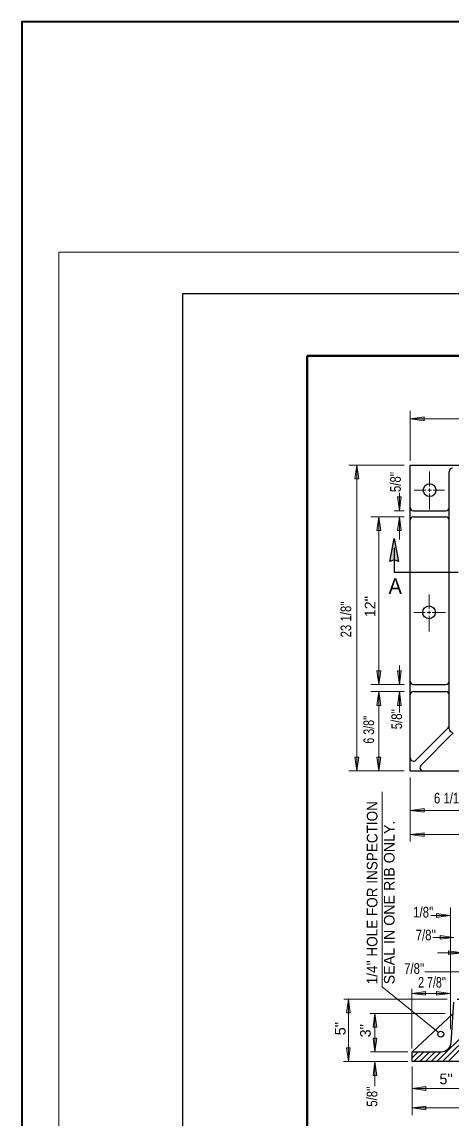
# Model space of a CAD drawing. Extents: x -331 to 37, y -28 to 234.
# Drawn here: x -331.4 to -279.6, y 101.8 to 234.3 of the extents above; entities that cross this region are included whole.
import ezdxf

# ---------------------------------------------------------------- set-up
doc = ezdxf.new("R2010")
doc.units = 0
doc.header["$LTSCALE"] = 0.51
doc.layers.add('1', color=7, linetype='Continuous', lineweight=13)

msp = doc.modelspace()

# ---------------------------------------------------------------- hatches: boundary and pattern name
at = {"layer": '1'}
for points in [[(-284.4792, 186.3135), (-282.8132, 186.5424), (-282.8132, 186.0846)], [(-290.9427, 180.7314), (-290.7138, 179.0653), (-291.1716, 179.0653)], [(-285.8073, 175.2148), (-286.0362, 176.8809), (-285.5784, 176.8809)], [(-288.2864, 174.4737), (-288.0575, 172.8076), (-288.5153, 172.8076)], [(-285.8073, 174.4737), (-285.5784, 172.8076), (-286.0362, 172.8076)], [(-285.9137, 169.089), (-286.4251, 169.2623), (-286.9405, 169.0918), (-286.4364, 171.8443)], [(-288.2864, 154.2127), (-288.5153, 155.8787), (-288.0575, 155.8787)], [(-285.8073, 154.2127), (-286.0362, 155.8787), (-285.5784, 155.8787)], [(-288.2864, 153.3478), (-288.0575, 151.6817), (-288.5153, 151.6817)], [(-285.8073, 153.3478), (-285.5784, 151.6817), (-286.0362, 151.6817)], [(-290.9427, 143.7732), (-291.1716, 145.4393), (-290.7138, 145.4393)], [(-288.2864, 143.7732), (-288.5153, 145.4393), (-288.0575, 145.4393)], [(-284.4792, 138.9987), (-282.8132, 139.2276), (-282.8132, 138.7697)], [(-284.4792, 136.0747), (-282.8132, 136.3037), (-282.8132, 135.8458)], [(-279.6302, 126.2975), (-281.2962, 126.0686), (-281.2962, 126.5264)], [(-279.2015, 123.6567), (-280.8675, 123.4277), (-280.8675, 123.8856)], [(-278.1792, 121.8042), (-279.8452, 121.5752), (-279.8452, 122.0331)], [(-284.3134, 116.8824), (-282.6473, 117.1113), (-282.6473, 116.6535)], [(-279.6302, 116.8824), (-281.2962, 116.6535), (-281.2962, 117.1113)], [(-291.9629, 116.1926), (-291.734, 114.5265), (-292.1918, 114.5265)], [(-288.7508, 114.4663), (-288.5219, 112.8002), (-288.9797, 112.8002)], [(-288.7508, 109.8232), (-288.9797, 111.4892), (-288.5219, 111.4892)], [(-291.9629, 108.6418), (-292.1918, 110.3079), (-291.734, 110.3079)], [(-288.7508, 108.6418), (-288.5219, 106.9758), (-288.9797, 106.9758)], [(-284.2599, 105.3983), (-282.5939, 105.6272), (-282.5939, 105.1694)], [(-284.2599, 103.0443), (-282.5939, 103.2732), (-282.5939, 102.8154)]]:
    msp.add_hatch(color=256, dxfattribs=at).paths.add_polyline_path(points)

# ---------------------------------------------------------------- linework, layer by layer
for p, q in [((-326.958, 206.4381), (33.0294, 206.4381)), ((-326.958, -23.5537), (-326.958, 206.4381)), ((-284.4792, 181.2532), (-284.4792, 187.2918)), ((-291.921, 180.7314), (-285.2122, 180.7314)), ((-290.9427, 143.7732), (-290.9427, 180.7314)), ((-282.1534, 178.1525), (-282.1534, 179.937)), ((-282.5882, 177.6927), (-284.0003, 177.6927)), ((-281.9306, 177.6927), (-282.36, 177.6927)), ((-282.1534, 177.4878), (-282.1534, 177.8907)), ((-280.3384, 177.6927), (-281.7293, 177.6927)), ((-285.8073, 177.3768), (-285.8073, 175.2148)), ((-282.1534, 175.3514), (-282.1534, 177.2931)), ((-286.4515, 175.2148), (-285.2122, 175.2148)), ((-289.2647, 174.4737), (-285.2122, 174.4737)), ((-288.2864, 154.2127), (-288.2864, 174.4737)), ((-285.8073, 174.4737), (-285.8073, 171.7499)), ((-282.216, 163.334), (-282.216, 165.0665)), ((-282.6687, 162.9266), (-284.063, 162.9266)), ((-282.0178, 162.9266), (-282.4338, 162.9266)), ((-282.216, 162.7364), (-282.216, 163.1191)), ((-280.2075, 162.9266), (-281.8232, 162.9266)), ((-282.216, 160.6118), (-282.216, 162.5148)), ((-285.8073, 154.2127), (-285.8073, 156.4981)), ((-289.2647, 154.2127), (-285.2122, 154.2127)), ((-289.2647, 153.3478), (-285.2122, 153.3478)), ((-288.2864, 143.7732), (-288.2864, 153.3478)), ((-285.8073, 150.8319), (-285.8073, 153.3478)), ((-291.921, 143.7732), (-285.2122, 143.7732)), ((-284.4792, 135.2445), (-284.4792, 142.9702)), ((-284.4792, 138.9987), (-275.0104, 138.9987)), ((-284.4792, 136.0747), (-225.3956, 136.0747)), ((-279.6302, 112.549), (-279.6302, 127.2758)), ((-282.0089, 126.2975), (-279.6302, 126.2975)), ((-281.7673, 123.6567), (-279.2015, 123.6567)), ((-281.2127, 121.8042), (-278.1792, 121.8042)), ((-282.715, 119.5067), (-277.7738, 119.5067)), ((-284.3134, 110.2264), (-284.3134, 117.4202)), ((-284.3134, 116.8824), (-279.6302, 116.8824)), ((-292.5072, 116.1926), (-280.0232, 116.1926)), ((-291.9629, 108.6418), (-291.9629, 116.1926)), ((-289.3578, 114.4663), (-280.2627, 114.4663)), ((-288.7508, 109.8232), (-288.7508, 114.4663)), ((-281.2711, 108.6418), (-277.5437, 112.3692)), ((-280.5793, 108.6418), (-276.852, 112.3692)), ((-279.8876, 108.6418), (-276.4881, 112.0414)), ((-292.5635, 108.6418), (-284.7952, 108.6418)), ((-289.3015, 109.8232), (-284.7952, 109.8232)), ((-288.7508, 105.6735), (-288.7508, 108.6418)), ((-284.2599, 109.1118), (-283.5486, 109.8232)), ((-284.0382, 108.6418), (-282.8569, 109.8232)), ((-283.3463, 108.6418), (-282.1651, 109.8232)), ((-282.6546, 108.6418), (-281.4733, 109.8232)), ((-281.9629, 108.6418), (-280.7816, 109.8232)), ((-284.2599, 102.167), (-284.2599, 108.0434)), ((-284.2599, 103.0443), (-225.2922, 103.0443))]:
    msp.add_line(p, q, dxfattribs=at)
at = {"layer": '1', "lineweight": 40}
for p, q in [((-296.9591, 193.9388), (28.0293, 193.9388)), ((-296.9591, -11.0541), (-296.9591, 193.9388))]:
    msp.add_line(p, q, dxfattribs=at)
at = {"layer": '1', "lineweight": 25}
for p, q in [((-279.7834, 148.8604), (-279.7834, 179.9487)), ((-284.0879, 175.2148), (-280.1748, 175.2148)), ((-284.0879, 174.4737), (-280.1748, 174.4737)), ((-284.0879, 154.2127), (-280.1748, 154.2127)), ((-284.0879, 153.3478), (-280.1748, 153.3478)), ((-283.8112, 145.0528), (-279.898, 148.9659)), ((-283.1997, 144.4413), (-279.2864, 148.3545)), ((-284.4792, 143.7732), (-225.3956, 143.7732)), ((-279.5565, 110.9183), (-279.226, 115.8275)), ((-284.2599, 109.8232), (-279.3177, 114.4663)), ((-284.2599, 109.8036), (-284.2403, 109.8232))]:
    msp.add_line(p, q, dxfattribs=at)
at = {"layer": '1', "lineweight": 35}
msp.add_lwpolyline([(-331.4306, -27.9305), (36.7526, -27.9305), (36.7526, 234.2742), (-331.4306, 234.2742)], close=True, dxfattribs=at)
at = {"layer": '1', "lineweight": 25}
for points in [[(-311.9585, -18.5536), (-311.9585, 201.4384), (33.0294, 201.4384)], [(-284.4792, 143.7732), (-284.4792, 180.7314), (-225.3956, 180.7314)], [(-286.4271, 170.73), (-286.4271, 167.7951), (-278.7069, 167.7951)], [(-278.8356, 116.1926), (-278.1792, 116.1926), (-277.7738, 112.3692), (-276.5172, 112.3692), (-276.1855, 108.6418), (-284.2599, 108.6418)], [(-284.2599, 108.6418), (-284.2599, 109.8232), (-280.7278, 109.8232)]]:
    msp.add_lwpolyline(points, dxfattribs=at)
at = {"layer": '1'}
for points in [[(-284.4792, 186.3135), (-282.8132, 186.5424), (-282.8132, 186.0846)], [(-290.9427, 180.7314), (-290.7138, 179.0653), (-291.1716, 179.0653)], [(-285.8073, 175.2148), (-286.0362, 176.8809), (-285.5784, 176.8809)], [(-288.2864, 174.4737), (-288.0575, 172.8076), (-288.5153, 172.8076)], [(-285.8073, 174.4737), (-285.5784, 172.8076), (-286.0362, 172.8076)], [(-288.2864, 154.2127), (-288.5153, 155.8787), (-288.0575, 155.8787)], [(-285.8073, 154.2127), (-286.0362, 155.8787), (-285.5784, 155.8787)], [(-288.2864, 153.3478), (-288.0575, 151.6817), (-288.5153, 151.6817)], [(-285.8073, 153.3478), (-285.5784, 151.6817), (-286.0362, 151.6817)], [(-290.9427, 143.7732), (-291.1716, 145.4393), (-290.7138, 145.4393)], [(-288.2864, 143.7732), (-288.5153, 145.4393), (-288.0575, 145.4393)], [(-284.4792, 138.9987), (-282.8132, 139.2276), (-282.8132, 138.7697)], [(-284.4792, 136.0747), (-282.8132, 136.3037), (-282.8132, 135.8458)], [(-279.6302, 126.2975), (-281.2962, 126.0686), (-281.2962, 126.5264)], [(-279.2015, 123.6567), (-280.8675, 123.4277), (-280.8675, 123.8856)], [(-278.1792, 121.8042), (-279.8452, 121.5752), (-279.8452, 122.0331)], [(-284.3134, 116.8824), (-282.6473, 117.1113), (-282.6473, 116.6535)], [(-279.6302, 116.8824), (-281.2962, 116.6535), (-281.2962, 117.1113)], [(-291.9629, 116.1926), (-291.734, 114.5265), (-292.1918, 114.5265)], [(-288.7508, 114.4663), (-288.5219, 112.8002), (-288.9797, 112.8002)], [(-288.7508, 109.8232), (-288.9797, 111.4892), (-288.5219, 111.4892)], [(-291.9629, 108.6418), (-292.1918, 110.3079), (-291.734, 110.3079)], [(-288.7508, 108.6418), (-288.5219, 106.9758), (-288.9797, 106.9758)], [(-284.2599, 105.3983), (-282.5939, 105.6272), (-282.5939, 105.1694)], [(-284.2599, 103.0443), (-282.5939, 103.2732), (-282.5939, 102.8154)]]:
    msp.add_lwpolyline(points, close=True, dxfattribs=at)
for points in [[(-284.4792, 186.3135), (-271.6409, 186.3135), (-254.5527, 186.3135), (-237.9957, 186.3135)], [(-281.0977, 112.2122), (-287.8727, 117.6902), (-287.8727, 141.2242)], [(-284.2599, 105.3983), (-276.3995, 105.3983), (-233.1698, 105.3983)]]:
    msp.add_lwpolyline(points, dxfattribs=at)
at = {"layer": '1', "lineweight": 25}
msp.add_lwpolyline([(-285.9137, 169.089), (-286.4251, 169.2623), (-286.9405, 169.0918), (-286.4364, 171.8443)], close=True, dxfattribs=at)
for centre, radius in [((-282.1497, 177.6927), 0.7717), ((-282.2123, 162.9266), 0.7717), ((-280.8017, 111.9646), 0.3599)]:
    msp.add_circle(centre, radius, dxfattribs=at)
for centre, radius, start, end in [((-279.3921, 179.9488), 0.3913, 90, 180), ((-284.0879, 175.6062), 0.3913, 180, 270), ((-280.1747, 175.6062), 0.3913, 270, 0), ((-284.0879, 174.0823), 0.3913, 90, 180), ((-280.1747, 174.0823), 0.3913, 0, 90), ((-284.0879, 154.604), 0.3913, 180, 270), ((-280.1747, 154.604), 0.3913, 270, 0), ((-284.0879, 152.9565), 0.3913, 90, 180), ((-280.1747, 152.9565), 0.3913, 0, 90), ((-280.1747, 149.2427), 0.3913, 314.99305, 0), ((-279.3921, 148.8604), 0.3913, 180, 270), ((-284.0879, 145.3294), 0.3913, 180, 315), ((-282.923, 144.1646), 0.3913, 135.00295, 270), ((-280.7278, 110.9971), 1.174, 270, 356.14841)]:
    msp.add_arc(centre, radius, start, end, dxfattribs=at)

# ---------------------------------------------------------------- texts
at = {"layer": '1'}
for s, width, p in [("5/8''", 0.8, (-285.6302, 177.4619)), ("23 1/8''", 0.8, (-291.6282, 159.9039)), ("5/8''", 0.8, (-285.4821, 148.8006)), ("6 3/8''", 0.75, (-288.8575, 147.0617)), ("1/4'' HOLE FOR INSPECTION", 0.95, (-288.4507, 117.9819)), ("5/8''", 0.8, (-288.4669, 103.1913))]:
    msp.add_text(s, height=1.286, rotation=90, dxfattribs=dict(at, width=width)).set_placement(p)
for s, height, width, p in [('A', 1.914, 0.95, (-287.1167, 165.1347)), ("6 1/16''", 1.286, 0.8, (-281.626, 139.836)), ("1/8''", 1.286, 0.8, (-284.1329, 126.0584)), ("7/8''", 1.286, 0.8, (-283.8265, 123.2914)), ("7/8''", 1.286, 0.8, (-285.2278, 119.2479)), ("2 7/8''", 1.286, 0.75, (-283.5361, 117.5778))]:
    msp.add_text(s, height=height, dxfattribs=dict(at, width=width)).set_placement(p)
for s, p in [("12''", (-288.7072, 162.3432)), ('SEAL IN ONE RIB ONLY.', (-286.3818, 117.9819)), ("5''", (-292.3062, 111.8273)), ("3''", (-289.266, 111.5691))]:
    msp.add_text(s, height=1.286, rotation=90, dxfattribs=at).set_placement(p)
msp.add_text("5''", height=1.286, dxfattribs=at).set_placement((-280.9572, 105.8996))

doc.saveas('drawing.dxf')
